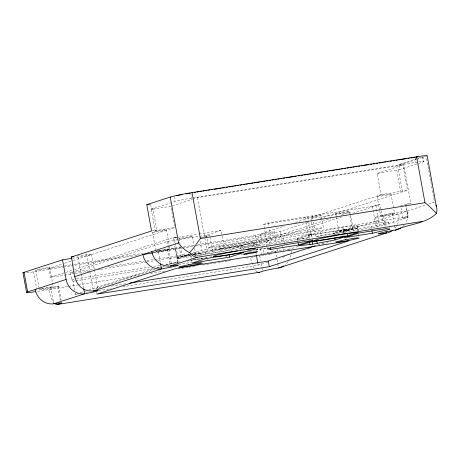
<?xml version="1.0" encoding="UTF-8"?>
<svg xmlns="http://www.w3.org/2000/svg" width="460" height="460" viewBox="0 0 460 460"><rect width="100%" height="100%" fill="white"/><g stroke="black" fill="none" stroke-linecap="round" stroke-linejoin="round"><path stroke-width="0.34" stroke-dasharray="2.3 1.72" d="M257.801 247.382L257.278 250.683A7.124 0.385 -10.3 0 0 255.789 250.671M257.905 246.727L258.215 244.743A9.119 0.494 -10.3 0 0 245.697 246.497A9.119 0.494 -10.3 0 0 243.978 247.67A9.119 0.494 -10.3 0 0 258.215 244.743M290.938 254.978L290.473 257.433L289.558 259.371M397.336 224.434L398.256 222.496L399.073 218.195L398.808 213.762L383.134 216.263A12.535 0.678 -10.3 0 1 376.13 216.637A12.535 0.678 -10.3 0 1 392.11 213.354L407.773 210.858L408.037 215.291L407.221 219.587L405.685 222.818M288.184 261.838L284.757 265.248M150.696 204.05L151.616 209.087L176.692 201.026A12.788 0.69 -10.3 0 1 188.215 198.657L416.001 162.328A12.822 0.696 -10.3 0 1 417.784 162.052M151.288 209.409L152.921 208.88L156.785 230.155L155.152 230.684L151.288 209.409L170.873 206.287L174.737 227.562L73.353 260.429M172.241 205.844L192.038 199.427M192.717 199.203L197.495 197.656L403.799 164.778L410.82 203.412L405.823 205.028L408.06 217.35L383.772 225.153L376.084 227.027L315.997 236.601L312.984 220.029M74.589 273.487L50.485 277.328L48.858 268.37L61.789 264.178M64.509 263.298L72.674 260.647M50.485 277.328L73.675 269.807M74.359 269.589L173.259 237.527L177.433 236.86L174.374 237.855L178.141 258.572L191.624 256.421M295.308 222.479L381.041 194.683L377.177 173.408L399.7 169.55L398.785 164.513L417.553 158.43M418.226 158.211L422.245 156.906L423.166 161.943L399.7 169.55M398.785 164.513L402.701 163.886L416.11 159.539M416.777 159.327L425.494 156.498M74.641 290.202L73.019 281.296L71.622 279.53L70.397 272.809L167.308 241.391L198.783 236.377M377.177 173.408L403.799 164.778M199.485 236.267L206.482 235.152L221.116 230.402L222.007 235.302M200.146 237.705L204.516 236.285L209.743 235.457L204.74 237.072L206.983 249.395L201.756 250.223L190.394 253.908M42.216 288.351L50.83 286.977A12.535 0.678 -10.3 0 1 57.833 286.597L48.651 289.576L50.985 297.712L52.578 300.874A16.882 6.268 80.9 0 0 53.877 302.668M263.689 224.353L321.137 215.199L323.38 227.516L218.92 244.162L219.736 248.641L266.742 241.149L263.689 224.353L268.123 222.916L372.324 206.31L375.843 205.166L380.017 204.505L381.018 210.007M206.482 235.152L208.719 247.468L218.92 244.162M174.76 245.812L177.019 258.244L189.721 254.127M178.141 258.572L181.2 257.577L178.94 245.151M206.983 249.395L211.98 247.773L407.836 216.556L405.599 204.24L410.82 203.412M194.31 255.265L205.195 251.735L242.794 245.743L243.409 249.101M197.737 244.645L255.162 235.491L284.424 226.009M75.141 292.945L75.388 294.314L76.745 293.871M80.149 292.773L85.589 291.007M88.987 289.904L153.594 268.962M156.998 267.858L160.396 266.754M165.836 264.994L171.275 263.229L179.78 261.872M311.437 221.243L310.937 218.506L321.137 215.199M155.077 269.341L95.91 288.523L99.458 287.954M159.16 268.019L164.599 266.254M167.998 265.15L175.478 262.729L179.733 262.05M219.736 248.641L224.169 247.204L271.176 239.712L269.14 228.511M381.041 194.683L407.485 190.204L402.701 163.886M195.839 245.956L258.181 236.02A17.095 0.926 -10.3 0 0 279.973 231.541L309.292 222.036M320.206 218.494L407.485 190.204M242.794 245.743L228.516 250.372L195.166 255.691M190.141 253.724L253.201 243.679L330.999 218.454M341.24 215.136L350.112 212.261L350.365 213.67M266.742 241.149L271.176 239.712M192.274 254.731L256.789 244.45L341.895 216.861M352.785 213.331L380.017 204.505M208.719 247.468L313.179 230.822L323.38 227.516M266.846 246.802L265.995 242.098L269.347 242.73L297.292 238.28L311.472 233.68L312.57 239.729M309.597 238.47L308.982 235.112L320.137 231.495L343.005 227.159L357.242 225.624L358.34 231.667M297.723 240.356L297.482 239.016L308.395 235.474L344.695 229.689L345.673 235.066M400.603 205.861L405.599 204.24M315.997 236.601L333.782 233.226L344.695 229.689M308.982 235.112L346.328 229.16L357.242 225.624M344.35 236.998L343.252 230.954L357.431 226.355L385.376 221.904L388.734 222.536L389.585 227.24M288.305 249.59L298.534 246.272M334.69 234.548L425.822 205.011M428.496 204.142L434.51 202.193L426.167 156.279M317.912 244.961L324.714 242.753M400.976 207.914L402.839 218.178L407.836 216.556M122.86 286.747L258.186 265.184L267.708 262.096M275.189 259.67L276.552 259.227M282.67 257.243L286.752 255.921M307.832 249.09L309.873 248.429M322.115 244.461L330.959 241.592M178.095 261.976L177.203 257.077L189.819 254.409M193.482 254.961L200.704 253.328L201.721 258.928M265.995 242.098L283.527 238.136L311.472 233.68M334.397 234.905L333.891 232.105L343.741 229.879L355.494 228.011L357.391 228.361L357.776 230.46M357.391 228.361L347.541 230.586L335.788 232.461L333.891 232.105M343.252 230.954L371.197 226.498L388.734 222.536M72.433 258.267L81.155 256.801A12.535 0.678 -10.3 0 0 88.929 254.282L76.854 256.134M151.616 209.087L152.921 208.88M152.214 230.88L156.785 230.155M155.152 230.684L174.737 227.562M174.374 237.855L198.455 234.019M199.163 233.904L221.116 230.402M310.937 218.506L350.112 212.261M202.13 237.492L204.09 237.176M156.797 250.849L158.913 250.51M159.62 250.395L167.388 249.159A12.518 0.678 -10.3 0 1 174.558 248.745A12.518 0.678 -10.3 0 1 158.683 252.022L153.479 252.85M48.858 268.37L63.744 265.995M64.457 265.886L72.962 264.529M73.675 264.414L143.859 253.23M155.204 251.424L182.85 247.014M183.557 246.905L194.195 245.209M26.582 272.791A17.095 0.926 -10.3 0 0 33.597 271.808L62.646 267.18M63.353 267.07L137.741 255.214M153.329 252.73L181.665 248.216M182.379 248.101L193.005 246.405M402.839 218.178L408.06 217.35M70.397 272.809L95.197 268.858M107.243 266.938L144.089 261.067M146.918 260.613L154.008 259.486M154.715 259.371L189.434 253.839M190.509 254.299L198.806 252.977L200.704 253.328M75.302 273.372L88.768 271.227M97.986 269.755L100.113 269.422M100.82 269.307L146.194 262.073M146.907 261.964L154.704 260.722M157.538 260.268L191.567 254.846M190.854 255.553L179.101 257.427L177.203 257.077M177.019 258.244L181.2 257.577M195.172 255.858L308.735 237.757L305.728 221.185M193.24 259.727L207.414 257.468M210.249 257.019L211.663 256.795M255.593 249.791L268.347 247.762M339.905 236.354L342.74 235.905M191.791 260.124L205.269 257.979M255.628 249.952L266.978 248.147M71.622 279.53L75.871 278.852M76.578 278.737L149.558 267.105M153.812 266.432L160.189 265.414M165.853 264.511L177.899 262.591M187.111 261.125L189.238 260.786M189.945 260.67L202.699 258.641M73.019 281.296L75.147 280.957M75.854 280.847L153.088 268.536M156.63 267.973L160.172 267.409M160.879 267.294L164.421 266.731M178.595 264.471L191.348 262.441M206.937 259.957L208.351 259.733M225.354 257.019L226.774 256.795M240.942 254.535L242.362 254.311M39.387 288.799L41.509 288.46M263.298 253.494A12.535 0.678 -10.3 0 1 275.494 251.183L291.03 248.705M67.764 286.528L37.162 291.404L36.904 290.007M68.471 286.419L77.671 284.953M78.378 284.838L139.254 275.137M150.581 273.332L164.737 271.072M178.187 268.933L181.016 268.479M181.729 268.37L188.094 267.352M188.807 267.237L191.636 266.788M192.343 266.673L195.178 266.225M202.963 264.983L205.792 264.534M206.5 264.419L209.334 263.971M210.042 263.856L212.871 263.402M213.578 263.292L217.12 262.729M217.827 262.614L220.656 262.165M221.363 262.05L224.198 261.602M224.905 261.487L227.734 261.033M228.442 260.923L231.276 260.469M246.14 258.1L248.969 257.652M253.224 256.973L250.389 257.427L252.73 265.558L254.322 268.726M253.937 256.858L256.065 256.519M258.905 256.07L260.325 255.84M111.515 286.034L125.701 283.774M75.388 294.314L78.223 293.859M86.014 292.617L87.434 292.393M98.768 290.588L111.521 288.558M297.482 239.016L308.735 237.757M240.425 247.986L241.742 250.315M167.388 249.159L170.447 265.96M423.033 156.584L423.953 161.621M415.087 157.291L416.001 162.328M398.394 169.757L402.264 191.032M396.761 170.286L400.631 191.561M391.029 193.993A7.124 0.385 -10.3 0 1 379.908 196.282A7.124 0.385 -10.3 0 1 381.248 195.362A7.124 0.385 -10.3 0 1 391.029 193.993L394.588 213.589A7.124 0.385 -10.3 0 1 383.473 215.872A7.124 0.385 -10.3 0 1 384.813 214.958A7.124 0.385 -10.3 0 1 394.588 213.589M392.242 213.331L394.277 224.532M394.404 225.233L395.163 229.431M389.706 227.913L389.953 229.258M385.376 221.904L386.107 225.935M383.278 216.24L385.187 226.74M381.144 210.697L383.772 225.153M377.096 196.431L379.638 210.427M379.77 211.128L380.656 216.027M375.843 205.166L379.603 225.883M375.366 216.953L377.269 227.453M372.324 206.31L372.951 209.76M373.077 210.45L376.084 227.027M371.197 226.498L371.565 228.516M357.431 226.355L358.167 230.391M358.409 233.962L359.047 237.458M350.497 214.377L353.567 231.276M349.123 211.427A6.837 0.368 -10.3 0 1 338.451 213.624A6.837 0.368 -10.3 0 1 339.733 212.744A6.837 0.368 -10.3 0 1 349.123 211.427L352.331 229.063A6.837 0.368 -10.3 0 1 341.653 231.259A6.837 0.368 -10.3 0 1 342.941 230.38A6.837 0.368 -10.3 0 1 352.331 229.063M346.328 229.16L346.938 232.518M343.005 227.159L344.229 233.881M335.748 213.768L336.133 215.884M336.26 216.591L338.951 231.403M333.782 233.226L334.023 234.571M320.137 231.495L320.988 236.198M312.236 215.884L312.863 219.339M311.558 221.927L313.179 230.822M307.786 216.729L308.683 221.651M308.809 222.358L311.621 237.831M308.395 235.474L309.005 238.832M304.974 217.039L305.601 220.495M302.835 237.279L303.203 239.292M297.292 238.28L297.66 240.292M283.527 238.136L284.631 244.179M279.973 231.541L282.009 242.736M282.641 246.238L283.532 251.137M274.332 231.823A7.124 0.385 -10.3 0 1 263.212 234.111A7.124 0.385 -10.3 0 1 264.552 233.197A7.124 0.385 -10.3 0 1 274.332 231.823L276.494 243.725M277.512 249.32L277.892 251.419M275.494 251.183L276.512 256.778M277.023 259.578L278.294 266.576M268.123 222.916L269.014 227.815M269.347 242.73L269.715 244.749M266.972 247.474L267.214 248.814M260.4 234.261L263.959 253.857M258.181 236.02L259.963 245.818M260.475 248.618L261.619 254.915M259.768 255.863L260.659 260.762M261.171 263.563L261.803 267.064M261.935 267.766L262.441 270.56M255.162 235.491L256.789 244.45M254.11 242.046L255.087 247.422M255.823 252.166L256.323 254.903M257.939 263.81L258.186 265.184M253.201 243.679L253.811 247.037M222.134 236.003L224.169 247.204M209.99 236.825L211.98 247.773M212.06 249.711L212.796 253.742M197.495 197.656L204.516 236.285M205.195 251.735L205.677 254.426M206.166 257.111L206.413 258.457M200.14 241.327L201.756 250.223M190.756 193.039L191.676 198.076M192.435 236.4A6.837 0.368 -10.3 0 1 181.763 238.59A6.837 0.368 -10.3 0 1 183.051 237.711A6.837 0.368 -10.3 0 1 192.435 236.4L194.103 245.565M194.614 248.388L195.644 254.035M190.911 256.364L192.13 263.085M174.058 196.472L174.978 201.514M179.061 238.74L179.831 242.972M180.469 246.497L182.269 256.375M175.294 248.44L177.842 262.441M173.259 237.527L174.259 243.052M166.445 229.781A7.124 0.385 -10.3 0 1 155.325 232.07A7.124 0.385 -10.3 0 1 156.664 231.156A7.124 0.385 -10.3 0 1 166.445 229.781L169.24 245.174M169.366 245.876L170.005 249.372A7.124 0.385 -10.3 0 1 158.884 251.66A7.124 0.385 -10.3 0 1 160.224 250.74A7.124 0.385 -10.3 0 1 170.005 249.372M167.308 241.391L171.275 263.229M158.424 252.063L160.201 261.866M152.513 232.219L156.072 251.81M91.557 254.311L94.231 269.008M94.357 269.709L97.79 288.604M96.548 292.019L96.801 293.422M86.739 254.558L89.665 270.658M89.792 271.36L93.098 289.553M78.079 257.37L81.006 273.464M81.132 274.166L83.674 288.161M58.598 286.287L61.145 300.282M57.759 286.62L60.306 300.616M49.743 267.616A7.124 0.385 -10.3 0 1 38.629 269.899A7.124 0.385 -10.3 0 1 39.968 268.985A7.124 0.385 -10.3 0 1 49.743 267.616L53.308 287.212A7.124 0.385 -10.3 0 1 42.188 289.495A7.124 0.385 -10.3 0 1 43.527 288.581A7.124 0.385 -10.3 0 1 53.308 287.212M50.686 287L53.613 303.094M35.811 270.055L39.117 288.248M33.597 271.808L36.777 289.305M291.14 250.602L291.289 253.138M270.399 254.104A17.095 0.926 -10.3 0 1 267.892 254.57M267.26 254.679A17.095 0.926 -10.3 0 1 264.149 255.219M263.534 255.323A17.095 0.926 -10.3 0 1 261.746 255.616M257.249 271.917A16.882 6.285 80.9 0 1 254.748 269.382M267.036 253.017A7.124 0.385 -10.3 0 1 268.111 252.793M269.87 252.442A7.124 0.385 -10.3 0 1 275.08 251.574M404.116 225.153A16.848 15.611 72 0 1 402.649 226.642M396.411 226.372A16.848 15.611 72 0 1 393.685 229.546M192.941 254.179A6.837 0.368 -10.3 0 1 193.16 254.736M189.968 255.392A6.837 0.368 -10.3 0 1 182.229 256.427A6.837 0.368 -10.3 0 1 189.698 254.696M418.887 161.897A12.822 0.696 -10.3 0 1 423.166 161.943M247.503 252.057A7.124 0.385 -10.3 0 1 248.659 251.827M249.257 251.712A7.124 0.385 -10.3 0 1 254.466 250.838M220.627 249.084A21.373 1.156 -10.3 0 0 253.983 242.224A21.373 1.156 -10.3 0 0 224.647 246.33A21.373 1.156 -10.3 0 0 220.627 249.084"/><path stroke-width="0.69" d="M392.61 230.414A16.848 15.611 72 0 1 386.331 233.036L386.187 233.059A12.535 0.678 -10.3 0 1 379.19 233.439A12.535 0.678 -10.3 0 1 395.163 230.149L395.295 230.132C408.595 223.934 425.546 224.112 436.454 213.405L437 209.961L427.213 155.854A17.095 0.926 -10.3 0 0 416.616 156.797L192.033 192.585A17.095 0.926 -10.3 0 0 170.24 197.064L146.78 204.671L151.564 230.983L71.208 257.036C74.123 267.208 72.318 280.433 81.477 287.782C85.485 290.852 90.666 291.617 95.542 290.674A12.535 0.678 -10.3 0 1 87.768 293.192L84.692 293.762L53.739 303.796C44.884 305.135 36.633 298.022 35.155 289.472M192.033 192.585L200.376 238.493L193.252 248.434L189.629 252.747L185.265 250.073L181.493 246.744L178.583 242.978L170.24 197.064M283.613 266.006L282.463 266.765L278.547 267.979A12.535 0.678 -10.3 0 0 262.568 271.262L259.561 272.239L57.805 304.388A16.882 6.268 80.9 0 1 54.907 303.663M23.092 272.981A17.095 0.926 -10.3 0 1 24.052 272.326L62.543 259.842L71.725 258.382M24.052 272.326L27.611 291.922L66.108 279.438L62.543 259.842M74.767 276.632L178.583 242.978M93.351 290.956L161.748 268.824A12.518 0.678 -10.3 0 0 176.951 265.753A12.518 0.678 -10.3 0 0 173.276 265.535C163.674 268.375 153.398 261.383 151.852 251.637M170.447 265.96L197.225 257.278L246.767 249.395A21.373 1.156 -10.3 0 1 245.962 251.465A21.373 1.156 -10.3 0 1 213.877 256.577A21.373 1.156 -10.3 0 1 236.63 251.01L237.429 250.872M57.805 304.388L60.881 303.393A12.535 0.678 -10.3 0 0 53.883 303.772L53.739 303.796M229.736 257.094L244.018 252.459L206.413 258.457L192.13 263.085L229.736 257.094L229.247 254.403M298.511 244.996L312.691 240.402L284.752 244.852L267.214 248.814L270.572 249.452L298.511 244.996L298.149 242.983M129.248 283.21L268.266 261.056L315.192 245.841M335.001 239.947L345.914 236.411L309.62 242.196L298.701 245.732L312.771 244.162L335.001 239.947L334.638 237.929M347.547 235.882L358.466 232.34L344.229 233.881L321.356 238.217L310.207 241.828L347.547 235.882L347.058 233.191M269.284 266.65L348.853 240.856L176.496 268.324L96.928 294.118L269.284 266.65L268.266 261.056M278.547 267.979L386.331 233.036L386.072 231.639M372.416 233.22L389.953 229.258L386.596 228.62L358.656 233.076L344.477 237.67L372.416 233.22L371.927 230.535M188.686 193.39L190.066 193.154M194.298 192.475L195.713 192.251M197.127 192.027L198.542 191.797M199.956 191.573L201.376 191.348M202.791 191.124L204.205 190.9M205.62 190.67L207.034 190.446M208.449 190.221L209.863 189.997M211.284 189.767L212.698 189.543M214.113 189.319L221.191 188.192M222.605 187.967L224.727 187.628M226.142 187.404L227.556 187.174M228.971 186.95L230.385 186.725M231.805 186.501L233.22 186.271M234.634 186.047L236.049 185.823M237.463 185.598L238.878 185.368M240.292 185.144L241.713 184.92M243.127 184.696L244.542 184.471M245.956 184.242L247.371 184.017M248.785 183.793L250.2 183.569M251.62 183.339L253.034 183.114M254.449 182.89L259.4 182.102M260.82 181.873L262.234 181.648M263.649 181.424L265.063 181.2M266.478 180.975L267.892 180.745M269.307 180.521L270.721 180.297M272.142 180.073L273.556 179.843M274.971 179.618L276.385 179.394M277.8 179.17L279.214 178.946M280.629 178.716L282.049 178.492M283.464 178.267L284.878 178.043M286.292 177.813L293.371 176.686M294.785 176.462L296.2 176.237M298.322 175.898L299.736 175.674M301.156 175.45L302.571 175.22M303.985 174.995L305.4 174.771M306.814 174.547L308.229 174.317M309.643 174.093L311.063 173.868M312.478 173.644L313.892 173.42M315.307 173.19L316.721 172.966M318.136 172.742L322.385 172.063M323.8 171.839L325.214 171.614M326.629 171.384L328.043 171.16M329.458 170.936L334.414 170.148M335.829 169.924L337.243 169.694M338.658 169.47L340.072 169.245M341.492 169.021L342.907 168.791M344.322 168.567L345.736 168.343M347.15 168.118L348.565 167.888M349.979 167.664L351.4 167.44M352.814 167.216L354.229 166.992M355.643 166.761L357.058 166.537M358.472 166.313L359.887 166.089M361.307 165.859L368.379 164.732M370.507 164.392L371.921 164.168M373.336 163.944L374.75 163.72M376.165 163.495L377.579 163.265M378.994 163.041L380.414 162.817M381.829 162.593L383.243 162.363M384.658 162.138L386.072 161.914M387.487 161.69L388.901 161.466M390.322 161.236L391.736 161.011M393.15 160.787L394.565 160.563M395.979 160.333L397.394 160.109M398.808 159.885L400.229 159.66M401.643 159.436L406.594 158.642M408.008 158.418L409.423 158.194M410.843 157.97L412.258 157.74M413.672 157.515L415.087 157.291M146.78 204.671L149.391 204.257M71.208 257.036L73.324 256.697M200.376 238.493L424.959 202.705L429.588 206.5L436.454 213.405M152.772 252.965L142.887 254.541C144.365 263.091 152.611 270.204 161.471 268.87L160.58 263.971M246.077 249.492L422.079 221.45M197.225 257.278L194.672 256.847L192.079 255.3L189.629 252.747M435.821 205.005L436.35 206.132M66.108 279.438C67.585 287.989 75.837 295.101 84.692 293.762L83.8 288.863M416.616 156.797L424.959 202.705M316.733 240.632L317.222 243.317M312.259 241.35L312.771 244.162M309.471 241.787L309.959 244.478M270.204 247.434L270.572 249.452M256.444 255.593L257.813 263.126M23 272.751L26.559 292.347M35.822 291.617A17.095 0.926 -10.3 0 1 27.611 291.922M259.561 272.239A16.882 6.285 80.9 0 1 257.836 272.193M401.005 227.901A16.848 15.611 72 0 1 395.295 230.132M416.288 157.102A12.822 0.696 -10.3 0 1 417.973 156.854M176.835 195.724A12.788 0.69 -10.3 0 1 178.054 195.442M178.71 195.299A12.788 0.69 -10.3 0 1 180.124 194.994M180.861 194.839A12.788 0.69 -10.3 0 1 182.091 194.591M185.989 193.85A12.788 0.69 -10.3 0 1 187.3 193.62M188.836 264.649L178.986 266.875L180.883 267.226L192.636 265.351L202.486 263.126L200.589 262.775L188.836 264.649M345.523 239.677L335.668 241.902L337.571 242.259L349.324 240.384L359.174 238.159L357.27 237.808L345.523 239.677M246.364 254.092A7.124 0.385 -10.3 0 0 257.485 251.804A7.124 0.385 -10.3 0 0 247.704 253.178A7.124 0.385 -10.3 0 0 246.364 254.092"/></g></svg>
